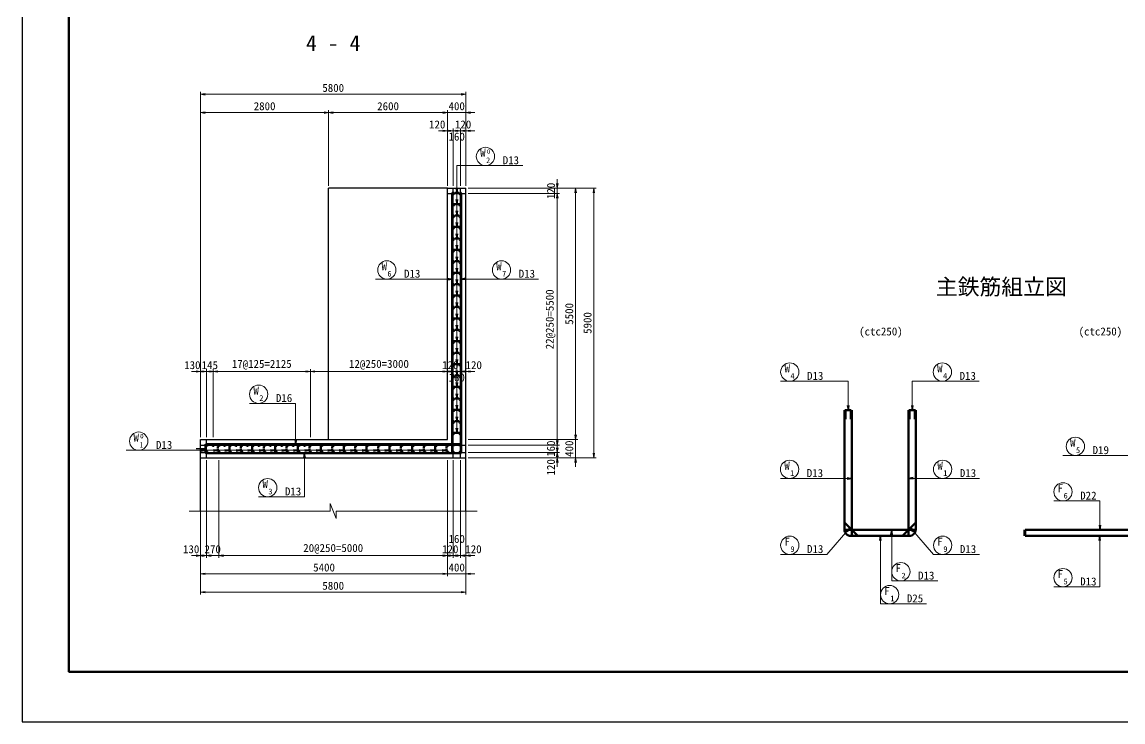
# Model space of a CAD drawing. Header units: millimetres. Extents: x 0 to 126150, y 0 to 29700.
# Drawn here: x 0 to 24075, y 0 to 15314 of the extents above; entities that cross this region are included whole.
import ezdxf
from ezdxf.enums import TextEntityAlignment as Align

# ---------------------------------------------------------------- set-up
doc = ezdxf.new("R2010")
doc.units = ezdxf.units.MM
doc.header["$LTSCALE"] = 500
doc.linetypes.add('DASHED2', pattern=[0.375, 0.25, -0.125])
doc.layers.get('Defpoints').update_dxf_attribs({"color": 153})
for name, color, linetype, lineweight in [('D-STR', 3, 'Continuous', 25), ('D-STR-DIM', 7, 'Continuous', 13), ('D-STR-HTXT', 4, 'Continuous', 13), ('D-STR-STR1', 1, 'Continuous', 50), ('D-STR-STR2', 40, 'Continuous', 50), ('D-STR-STR2 @ 1', 40, 'Continuous', 50), ('D-STR-STR3', 2, 'Continuous', 50), ('D-STR-TXT', 7, 'Continuous', 13), ('D-TTL', 2, 'Continuous', 140), ('D-TTL-TXT', 7, 'Continuous', 25)]:
    doc.layers.add(name, color=color, linetype=linetype, lineweight=lineweight)
doc.styles.add('YOKO_GOTHIC', font='')
doc.styles.get('YOKO_GOTHIC').set_extended_font_data('MS Gothic')
doc.dimstyles.new('S50', dxfattribs={"dimscale": 50, "dimtxt": 3.5, "dimasz": 2, "dimexe": 1, "dimexo": 1, "dimgap": 1, "dimtad": 1, "dimdec": 0, "dimzin": 1, "dimdsep": 46, "dimtxsty": 'YOKO_GOTHIC', "dimblk": 'OPEN', "dimcen": 0, "dimclrd": 256, "dimclre": 256, "dimclrt": 256, "dimaunit": 1, "dimadec": 3, "dimazin": 0, "dimtfac": 1, "dimtdec": 0, "dimtix": 1, "dimtmove": 2, "dimatfit": 3, "dimldrblk": 'OPEN', "dimfxl": 1, "dimlwd": -1, "dimlwe": -1, "dimarcsym": 2})

# ---------------------------------------------------------------- blocks, each defined once
blk = doc.blocks.new('a')
at = {"layer": 'D-STR-STR2', "lineweight": 50}
for radius in [20, 10]:
    blk.add_circle((0, 0), radius, dxfattribs=at)
blk = doc.blocks.new('_Open')
at = {"color": 0, "linetype": 'ByBlock', "lineweight": -2}
for p, q in [((-1, 0.17), (0, 0)), ((-1, -0.17), (0, 0)), ((0, 0), (-1, 0))]:
    blk.add_line(p, q, dxfattribs=at)
blk = doc.blocks.new('*D26')
at = {"layer": 'D-STR-DIM', "transparency": 16777216}
for p, q in [((3905, 5729), (3905, 2791)), ((9705, 5729), (9705, 2791)), ((4005, 2841), (9605, 2841))]:
    blk.add_line(p, q, dxfattribs=at)
at = {"layer": 'Defpoints', "color": 0, "transparency": 16777216}
for p in [(3905, 5779), (9705, 5779), (9705, 2841)]:
    blk.add_point(p, dxfattribs=at)
at = {"layer": 'D-STR-DIM', "transparency": 16777216, "xscale": 100, "yscale": 100, "zscale": 100, "rotation": 180}
blk.add_blockref('_Open', (3905, 2841), dxfattribs=at)
at = {"layer": 'D-STR-DIM', "transparency": 16777216, "xscale": 100, "yscale": 100, "zscale": 100}
blk.add_blockref('_Open', (9705, 2841), dxfattribs=at)
at = {"layer": 'D-STR-DIM', "transparency": 16777216, "insert": (6805, 2979), "char_height": 175, "attachment_point": 5, "style": 'YOKO_GOTHIC'}
blk.add_mtext('5800', dxfattribs=at)
blk = doc.blocks.new('*D27')
at = {"layer": 'D-STR-DIM', "transparency": 16777216}
for p, q in [((3905, 5729), (3905, 3191)), ((9305, 5729), (9305, 3191)), ((4005, 3241), (9205, 3241))]:
    blk.add_line(p, q, dxfattribs=at)
at = {"layer": 'Defpoints', "color": 0, "transparency": 16777216}
for p in [(3905, 5779), (9305, 5779), (9305, 3241)]:
    blk.add_point(p, dxfattribs=at)
at = {"layer": 'D-STR-DIM', "transparency": 16777216, "xscale": 100, "yscale": 100, "zscale": 100, "rotation": 180}
blk.add_blockref('_Open', (3905, 3241), dxfattribs=at)
at = {"layer": 'D-STR-DIM', "transparency": 16777216, "xscale": 100, "yscale": 100, "zscale": 100}
blk.add_blockref('_Open', (9305, 3241), dxfattribs=at)
at = {"layer": 'D-STR-DIM', "transparency": 16777216, "insert": (6605, 3379), "char_height": 175, "attachment_point": 5, "style": 'YOKO_GOTHIC'}
blk.add_mtext('5400', dxfattribs=at)
blk = doc.blocks.new('*D28')
at = {"layer": 'D-STR-DIM', "transparency": 16777216}
for p, q in [((3905, 5729), (3905, 3591)), ((4035, 5729), (4035, 3591)), ((3805, 3641), (3705, 3641)), ((3905, 3641), (4035, 3641)), ((4135, 3641), (4235, 3641))]:
    blk.add_line(p, q, dxfattribs=at)
at = {"layer": 'Defpoints', "color": 0, "transparency": 16777216}
for p in [(3905, 5779), (4035, 5779), (4035, 3641)]:
    blk.add_point(p, dxfattribs=at)
at = {"layer": 'D-STR-DIM', "transparency": 16777216, "xscale": 100, "yscale": 100, "zscale": 100}
blk.add_blockref('_Open', (3905, 3641), dxfattribs=at)
at = {"layer": 'D-STR-DIM', "transparency": 16777216, "xscale": 100, "yscale": 100, "zscale": 100, "rotation": 180}
blk.add_blockref('_Open', (4035, 3641), dxfattribs=at)
at = {"layer": 'D-STR-DIM', "transparency": 16777216, "insert": (3699, 3779), "char_height": 175, "attachment_point": 5, "style": 'YOKO_GOTHIC'}
blk.add_mtext('130', dxfattribs=at)
blk = doc.blocks.new('*D29')
at = {"layer": 'D-STR-DIM', "transparency": 16777216}
for p, q in [((4305, 5729), (4305, 3591)), ((9305, 5729), (9305, 3591)), ((9205, 3641), (4405, 3641))]:
    blk.add_line(p, q, dxfattribs=at)
at = {"layer": 'Defpoints', "color": 0, "transparency": 16777216}
for p in [(4305, 5779), (9305, 5779), (4305, 3641)]:
    blk.add_point(p, dxfattribs=at)
at = {"layer": 'D-STR-DIM', "transparency": 16777216, "xscale": 100, "yscale": 100, "zscale": 100, "rotation": 180}
blk.add_blockref('_Open', (4305, 3641), dxfattribs=at)
at = {"layer": 'D-STR-DIM', "transparency": 16777216, "xscale": 100, "yscale": 100, "zscale": 100}
blk.add_blockref('_Open', (9305, 3641), dxfattribs=at)
at = {"layer": 'D-STR-DIM', "transparency": 16777216, "insert": (6805, 3788), "char_height": 175, "attachment_point": 5, "style": 'YOKO_GOTHIC'}
blk.add_mtext('20@250=5000', dxfattribs=at)
blk = doc.blocks.new('*D30')
at = {"layer": 'D-STR-DIM', "transparency": 16777216}
for p, q in [((9585, 5729), (9585, 3591)), ((9705, 5729), (9705, 3591)), ((9485, 3641), (9385, 3641)), ((9705, 3641), (9585, 3641)), ((9805, 3641), (9905, 3641))]:
    blk.add_line(p, q, dxfattribs=at)
at = {"layer": 'Defpoints', "color": 0, "transparency": 16777216}
for p in [(9585, 5779), (9705, 5779), (9585, 3641)]:
    blk.add_point(p, dxfattribs=at)
at = {"layer": 'D-STR-DIM', "transparency": 16777216, "xscale": 100, "yscale": 100, "zscale": 100}
blk.add_blockref('_Open', (9585, 3641), dxfattribs=at)
at = {"layer": 'D-STR-DIM', "transparency": 16777216, "xscale": 100, "yscale": 100, "zscale": 100, "rotation": 180}
blk.add_blockref('_Open', (9705, 3641), dxfattribs=at)
at = {"layer": 'D-STR-DIM', "transparency": 16777216, "insert": (9872, 3779), "char_height": 175, "attachment_point": 5, "style": 'YOKO_GOTHIC'}
blk.add_mtext('120', dxfattribs=at)
blk = doc.blocks.new('*D31')
at = {"layer": 'D-STR-DIM', "transparency": 16777216}
for p, q in [((9425, 5729), (9425, 3591)), ((9585, 5729), (9585, 3591)), ((9325, 3641), (9225, 3641)), ((9425, 3641), (9585, 3641)), ((9685, 3641), (9785, 3641))]:
    blk.add_line(p, q, dxfattribs=at)
at = {"layer": 'Defpoints', "color": 0, "transparency": 16777216}
for p in [(9425, 5779), (9585, 5779), (9585, 3641)]:
    blk.add_point(p, dxfattribs=at)
at = {"layer": 'D-STR-DIM', "transparency": 16777216, "xscale": 100, "yscale": 100, "zscale": 100}
blk.add_blockref('_Open', (9425, 3641), dxfattribs=at)
at = {"layer": 'D-STR-DIM', "transparency": 16777216, "xscale": 100, "yscale": 100, "zscale": 100, "rotation": 180}
blk.add_blockref('_Open', (9585, 3641), dxfattribs=at)
at = {"layer": 'D-STR-DIM', "transparency": 16777216, "insert": (9505, 4004), "char_height": 175, "attachment_point": 5, "style": 'YOKO_GOTHIC'}
blk.add_mtext('160', dxfattribs=at)
blk = doc.blocks.new('*D32')
at = {"layer": 'D-STR-DIM', "transparency": 16777216}
for p, q in [((9305, 5729), (9305, 3591)), ((9425, 5729), (9425, 3591)), ((9205, 3641), (9105, 3641)), ((9305, 3641), (9425, 3641)), ((9525, 3641), (9625, 3641))]:
    blk.add_line(p, q, dxfattribs=at)
at = {"layer": 'Defpoints', "color": 0, "transparency": 16777216}
for p in [(9305, 5779), (9425, 5779), (9425, 3641)]:
    blk.add_point(p, dxfattribs=at)
at = {"layer": 'D-STR-DIM', "transparency": 16777216, "xscale": 100, "yscale": 100, "zscale": 100}
blk.add_blockref('_Open', (9305, 3641), dxfattribs=at)
at = {"layer": 'D-STR-DIM', "transparency": 16777216, "xscale": 100, "yscale": 100, "zscale": 100, "rotation": 180}
blk.add_blockref('_Open', (9425, 3641), dxfattribs=at)
at = {"layer": 'D-STR-DIM', "transparency": 16777216, "insert": (9365, 3779), "char_height": 175, "attachment_point": 5, "style": 'YOKO_GOTHIC'}
blk.add_mtext('120', dxfattribs=at)
blk = doc.blocks.new('*D33')
at = {"layer": 'D-STR-DIM', "transparency": 16777216}
for p, q in [((9755, 11679), (12555, 11679)), ((12505, 11579), (12505, 5879)), ((9755, 5779), (12555, 5779))]:
    blk.add_line(p, q, dxfattribs=at)
at = {"layer": 'Defpoints', "color": 0, "transparency": 16777216}
for p in [(9705, 11679), (9705, 5779), (12505, 5779)]:
    blk.add_point(p, dxfattribs=at)
at = {"layer": 'D-STR-DIM', "transparency": 16777216, "xscale": 100, "yscale": 100, "zscale": 100}
for p, rotation in [((12505, 11679), 90), ((12505, 5779), 270)]:
    blk.add_blockref('_Open', p, dxfattribs=dict(at, rotation=rotation))
at = {"layer": 'D-STR-DIM', "transparency": 16777216, "insert": (12367, 8729), "char_height": 175, "attachment_point": 5, "rotation": 90, "style": 'YOKO_GOTHIC'}
blk.add_mtext('5900', dxfattribs=at)
blk = doc.blocks.new('*D34')
at = {"layer": 'D-STR-DIM', "transparency": 16777216}
for p, q in [((9755, 11679), (12155, 11679)), ((12105, 11579), (12105, 6279)), ((9755, 6179), (12155, 6179))]:
    blk.add_line(p, q, dxfattribs=at)
at = {"layer": 'Defpoints', "color": 0, "transparency": 16777216}
for p in [(9705, 11679), (9705, 6179), (12105, 6179)]:
    blk.add_point(p, dxfattribs=at)
at = {"layer": 'D-STR-DIM', "transparency": 16777216, "xscale": 100, "yscale": 100, "zscale": 100}
for p, rotation in [((12105, 11679), 90), ((12105, 6179), 270)]:
    blk.add_blockref('_Open', p, dxfattribs=dict(at, rotation=rotation))
at = {"layer": 'D-STR-DIM', "transparency": 16777216, "insert": (11967, 8929), "char_height": 175, "attachment_point": 5, "rotation": 90, "style": 'YOKO_GOTHIC'}
blk.add_mtext('5500', dxfattribs=at)
blk = doc.blocks.new('*D35')
at = {"layer": 'D-STR-DIM', "transparency": 16777216}
for p, q in [((12105, 6279), (12105, 6379)), ((9755, 6179), (12155, 6179)), ((12105, 6179), (12105, 5779)), ((9755, 5779), (12155, 5779)), ((12105, 5679), (12105, 5579))]:
    blk.add_line(p, q, dxfattribs=at)
at = {"layer": 'Defpoints', "color": 0, "transparency": 16777216}
for p in [(9705, 6179), (9705, 5779), (12105, 5779)]:
    blk.add_point(p, dxfattribs=at)
at = {"layer": 'D-STR-DIM', "transparency": 16777216, "xscale": 100, "yscale": 100, "zscale": 100}
for p, rotation in [((12105, 6179), 270), ((12105, 5779), 90)]:
    blk.add_blockref('_Open', p, dxfattribs=dict(at, rotation=rotation))
at = {"layer": 'D-STR-DIM', "transparency": 16777216, "insert": (11967, 5979), "char_height": 175, "attachment_point": 5, "rotation": 90, "style": 'YOKO_GOTHIC'}
blk.add_mtext('400', dxfattribs=at)
blk = doc.blocks.new('*D36')
at = {"layer": 'D-STR-DIM', "transparency": 16777216}
for p, q in [((9755, 11559), (11755, 11559)), ((11705, 11459), (11705, 6159)), ((9755, 6059), (11755, 6059))]:
    blk.add_line(p, q, dxfattribs=at)
at = {"layer": 'Defpoints', "color": 0, "transparency": 16777216}
for p in [(9705, 11559), (9705, 6059), (11705, 6059)]:
    blk.add_point(p, dxfattribs=at)
at = {"layer": 'D-STR-DIM', "transparency": 16777216, "xscale": 100, "yscale": 100, "zscale": 100}
for p, rotation in [((11705, 11559), 90), ((11705, 6059), 270)]:
    blk.add_blockref('_Open', p, dxfattribs=dict(at, rotation=rotation))
at = {"layer": 'D-STR-DIM', "transparency": 16777216, "insert": (11558, 8809), "char_height": 175, "attachment_point": 5, "rotation": 90, "style": 'YOKO_GOTHIC'}
blk.add_mtext('22@250=5500', dxfattribs=at)
blk = doc.blocks.new('*D37')
at = {"layer": 'D-STR-DIM', "transparency": 16777216}
for p, q in [((9755, 6059), (11755, 6059)), ((11705, 6159), (11705, 6259)), ((11705, 6059), (11705, 5899)), ((9755, 5899), (11755, 5899)), ((11705, 5799), (11705, 5699))]:
    blk.add_line(p, q, dxfattribs=at)
at = {"layer": 'Defpoints', "color": 0, "transparency": 16777216}
for p in [(9705, 6059), (9705, 5899), (11705, 5899)]:
    blk.add_point(p, dxfattribs=at)
at = {"layer": 'D-STR-DIM', "transparency": 16777216, "xscale": 100, "yscale": 100, "zscale": 100}
for p, rotation in [((11705, 6059), 270), ((11705, 5899), 90)]:
    blk.add_blockref('_Open', p, dxfattribs=dict(at, rotation=rotation))
at = {"layer": 'D-STR-DIM', "transparency": 16777216, "insert": (11567, 5979), "char_height": 175, "attachment_point": 5, "rotation": 90, "style": 'YOKO_GOTHIC'}
blk.add_mtext('160', dxfattribs=at)
blk = doc.blocks.new('*D38')
at = {"layer": 'D-STR-DIM', "transparency": 16777216}
for p, q in [((11705, 5999), (11705, 6099)), ((9755, 5899), (11755, 5899)), ((9755, 5779), (11755, 5779)), ((11705, 5899), (11705, 5779)), ((11705, 5679), (11705, 5579))]:
    blk.add_line(p, q, dxfattribs=at)
at = {"layer": 'Defpoints', "color": 0, "transparency": 16777216}
for p in [(9705, 5899), (9705, 5779), (11705, 5779)]:
    blk.add_point(p, dxfattribs=at)
at = {"layer": 'D-STR-DIM', "transparency": 16777216, "xscale": 100, "yscale": 100, "zscale": 100}
for p, rotation in [((11705, 5899), 270), ((11705, 5779), 90)]:
    blk.add_blockref('_Open', p, dxfattribs=dict(at, rotation=rotation))
at = {"layer": 'D-STR-DIM', "transparency": 16777216, "insert": (11567, 5572), "char_height": 175, "attachment_point": 5, "rotation": 90, "style": 'YOKO_GOTHIC'}
blk.add_mtext('120', dxfattribs=at)
blk = doc.blocks.new('*D39')
at = {"layer": 'D-STR-DIM', "transparency": 16777216}
for p, q in [((11705, 11779), (11705, 11879)), ((9755, 11679), (11755, 11679)), ((9755, 11559), (11755, 11559)), ((11705, 11559), (11705, 11679)), ((11705, 11459), (11705, 11359))]:
    blk.add_line(p, q, dxfattribs=at)
at = {"layer": 'Defpoints', "color": 0, "transparency": 16777216}
for p in [(9705, 11679), (9705, 11559), (11705, 11679)]:
    blk.add_point(p, dxfattribs=at)
at = {"layer": 'D-STR-DIM', "transparency": 16777216, "xscale": 100, "yscale": 100, "zscale": 100}
for p, rotation in [((11705, 11679), 270), ((11705, 11559), 90)]:
    blk.add_blockref('_Open', p, dxfattribs=dict(at, rotation=rotation))
at = {"layer": 'D-STR-DIM', "transparency": 16777216, "insert": (11567, 11619), "char_height": 175, "attachment_point": 5, "rotation": 90, "style": 'YOKO_GOTHIC'}
blk.add_mtext('120', dxfattribs=at)
blk = doc.blocks.new('*D40')
at = {"layer": 'D-STR-DIM', "transparency": 16777216}
for p, q in [((3905, 6229), (3905, 13783)), ((4005, 13733), (9605, 13733)), ((9705, 11729), (9705, 13783))]:
    blk.add_line(p, q, dxfattribs=at)
at = {"layer": 'Defpoints', "color": 0, "transparency": 16777216}
for p in [(9705, 13733), (9705, 11679), (3905, 6179)]:
    blk.add_point(p, dxfattribs=at)
at = {"layer": 'D-STR-DIM', "transparency": 16777216, "xscale": 100, "yscale": 100, "zscale": 100, "rotation": 180}
blk.add_blockref('_Open', (3905, 13733), dxfattribs=at)
at = {"layer": 'D-STR-DIM', "transparency": 16777216, "xscale": 100, "yscale": 100, "zscale": 100}
blk.add_blockref('_Open', (9705, 13733), dxfattribs=at)
at = {"layer": 'D-STR-DIM', "transparency": 16777216, "insert": (6805, 13871), "char_height": 175, "attachment_point": 5, "style": 'YOKO_GOTHIC'}
blk.add_mtext('5800', dxfattribs=at)
blk = doc.blocks.new('*D41')
at = {"layer": 'D-STR-DIM', "transparency": 16777216}
for p, q in [((3905, 6229), (3905, 13383)), ((4005, 13333), (6605, 13333)), ((6705, 11729), (6705, 13383))]:
    blk.add_line(p, q, dxfattribs=at)
at = {"layer": 'Defpoints', "color": 0, "transparency": 16777216}
for p in [(6705, 13333), (6705, 11679), (3905, 6179)]:
    blk.add_point(p, dxfattribs=at)
at = {"layer": 'D-STR-DIM', "transparency": 16777216, "xscale": 100, "yscale": 100, "zscale": 100, "rotation": 180}
blk.add_blockref('_Open', (3905, 13333), dxfattribs=at)
at = {"layer": 'D-STR-DIM', "transparency": 16777216, "xscale": 100, "yscale": 100, "zscale": 100}
blk.add_blockref('_Open', (6705, 13333), dxfattribs=at)
at = {"layer": 'D-STR-DIM', "transparency": 16777216, "insert": (5305, 13471), "char_height": 175, "attachment_point": 5, "style": 'YOKO_GOTHIC'}
blk.add_mtext('2800', dxfattribs=at)
blk = doc.blocks.new('*D42')
at = {"layer": 'D-STR-DIM', "transparency": 16777216}
for p, q in [((9205, 13333), (9105, 13333)), ((9305, 11729), (9305, 13383)), ((9305, 13333), (9705, 13333)), ((9705, 11729), (9705, 13383)), ((9805, 13333), (9905, 13333))]:
    blk.add_line(p, q, dxfattribs=at)
at = {"layer": 'Defpoints', "color": 0, "transparency": 16777216}
for p in [(9705, 13333), (9305, 11679), (9705, 11679)]:
    blk.add_point(p, dxfattribs=at)
at = {"layer": 'D-STR-DIM', "transparency": 16777216, "xscale": 100, "yscale": 100, "zscale": 100}
blk.add_blockref('_Open', (9305, 13333), dxfattribs=at)
at = {"layer": 'D-STR-DIM', "transparency": 16777216, "xscale": 100, "yscale": 100, "zscale": 100, "rotation": 180}
blk.add_blockref('_Open', (9705, 13333), dxfattribs=at)
at = {"layer": 'D-STR-DIM', "transparency": 16777216, "insert": (9505, 13471), "char_height": 175, "attachment_point": 5, "style": 'YOKO_GOTHIC'}
blk.add_mtext('400', dxfattribs=at)
blk = doc.blocks.new('*D43')
at = {"layer": 'D-STR-DIM', "transparency": 16777216}
for p, q in [((9485, 12933), (9385, 12933)), ((9585, 11729), (9585, 12983)), ((9585, 12933), (9705, 12933)), ((9705, 11729), (9705, 12983)), ((9805, 12933), (9905, 12933))]:
    blk.add_line(p, q, dxfattribs=at)
at = {"layer": 'Defpoints', "color": 0, "transparency": 16777216}
for p in [(9705, 12933), (9585, 11679), (9705, 11679)]:
    blk.add_point(p, dxfattribs=at)
at = {"layer": 'D-STR-DIM', "transparency": 16777216, "xscale": 100, "yscale": 100, "zscale": 100}
blk.add_blockref('_Open', (9585, 12933), dxfattribs=at)
at = {"layer": 'D-STR-DIM', "transparency": 16777216, "xscale": 100, "yscale": 100, "zscale": 100, "rotation": 180}
blk.add_blockref('_Open', (9705, 12933), dxfattribs=at)
at = {"layer": 'D-STR-DIM', "transparency": 16777216, "insert": (9645, 13071), "char_height": 175, "attachment_point": 5, "style": 'YOKO_GOTHIC'}
blk.add_mtext('120', dxfattribs=at)
blk = doc.blocks.new('*D44')
at = {"layer": 'D-STR-DIM', "transparency": 16777216}
for p, q in [((9205, 12933), (9105, 12933)), ((9305, 11729), (9305, 12983)), ((9305, 12933), (9425, 12933)), ((9425, 11729), (9425, 12983)), ((9525, 12933), (9625, 12933))]:
    blk.add_line(p, q, dxfattribs=at)
at = {"layer": 'Defpoints', "color": 0, "transparency": 16777216}
for p in [(9425, 12933), (9305, 11679), (9425, 11679)]:
    blk.add_point(p, dxfattribs=at)
at = {"layer": 'D-STR-DIM', "transparency": 16777216, "xscale": 100, "yscale": 100, "zscale": 100}
blk.add_blockref('_Open', (9305, 12933), dxfattribs=at)
at = {"layer": 'D-STR-DIM', "transparency": 16777216, "xscale": 100, "yscale": 100, "zscale": 100, "rotation": 180}
blk.add_blockref('_Open', (9425, 12933), dxfattribs=at)
at = {"layer": 'D-STR-DIM', "transparency": 16777216, "insert": (9079, 13071), "char_height": 175, "attachment_point": 5, "style": 'YOKO_GOTHIC'}
blk.add_mtext('120', dxfattribs=at)
blk = doc.blocks.new('*D45')
at = {"layer": 'D-STR-DIM', "transparency": 16777216}
for p, q in [((9325, 12933), (9225, 12933)), ((9425, 11729), (9425, 12983)), ((9425, 12933), (9585, 12933)), ((9585, 11729), (9585, 12983)), ((9685, 12933), (9785, 12933))]:
    blk.add_line(p, q, dxfattribs=at)
at = {"layer": 'Defpoints', "color": 0, "transparency": 16777216}
for p in [(9585, 12933), (9425, 11679), (9585, 11679)]:
    blk.add_point(p, dxfattribs=at)
at = {"layer": 'D-STR-DIM', "transparency": 16777216, "xscale": 100, "yscale": 100, "zscale": 100}
blk.add_blockref('_Open', (9425, 12933), dxfattribs=at)
at = {"layer": 'D-STR-DIM', "transparency": 16777216, "xscale": 100, "yscale": 100, "zscale": 100, "rotation": 180}
blk.add_blockref('_Open', (9585, 12933), dxfattribs=at)
at = {"layer": 'D-STR-DIM', "transparency": 16777216, "insert": (9505, 12806), "char_height": 175, "attachment_point": 5, "style": 'YOKO_GOTHIC'}
blk.add_mtext('160', dxfattribs=at)
blk = doc.blocks.new('*D46')
at = {"layer": 'D-STR-DIM', "transparency": 16777216}
for p, q in [((6705, 11729), (6705, 13383)), ((9205, 13333), (6805, 13333)), ((9305, 11729), (9305, 13383))]:
    blk.add_line(p, q, dxfattribs=at)
at = {"layer": 'Defpoints', "color": 0, "transparency": 16777216}
for p in [(6705, 13333), (6705, 11679), (9305, 11679)]:
    blk.add_point(p, dxfattribs=at)
at = {"layer": 'D-STR-DIM', "transparency": 16777216, "xscale": 100, "yscale": 100, "zscale": 100, "rotation": 180}
blk.add_blockref('_Open', (6705, 13333), dxfattribs=at)
at = {"layer": 'D-STR-DIM', "transparency": 16777216, "xscale": 100, "yscale": 100, "zscale": 100}
blk.add_blockref('_Open', (9305, 13333), dxfattribs=at)
at = {"layer": 'D-STR-DIM', "transparency": 16777216, "insert": (8005, 13471), "char_height": 175, "attachment_point": 5, "style": 'YOKO_GOTHIC'}
blk.add_mtext('2600', dxfattribs=at)
blk = doc.blocks.new('*D47')
at = {"layer": 'D-STR-DIM', "transparency": 16777216}
for p, q in [((9305, 5729), (9305, 3191)), ((9705, 5729), (9705, 3191)), ((9205, 3241), (9105, 3241)), ((9705, 3241), (9305, 3241)), ((9805, 3241), (9905, 3241))]:
    blk.add_line(p, q, dxfattribs=at)
at = {"layer": 'Defpoints', "color": 0, "transparency": 16777216}
for p in [(9305, 5779), (9705, 5779), (9305, 3241)]:
    blk.add_point(p, dxfattribs=at)
at = {"layer": 'D-STR-DIM', "transparency": 16777216, "xscale": 100, "yscale": 100, "zscale": 100}
blk.add_blockref('_Open', (9305, 3241), dxfattribs=at)
at = {"layer": 'D-STR-DIM', "transparency": 16777216, "xscale": 100, "yscale": 100, "zscale": 100, "rotation": 180}
blk.add_blockref('_Open', (9705, 3241), dxfattribs=at)
at = {"layer": 'D-STR-DIM', "transparency": 16777216, "insert": (9505, 3379), "char_height": 175, "attachment_point": 5, "style": 'YOKO_GOTHIC'}
blk.add_mtext('400', dxfattribs=at)
blk = doc.blocks.new('*D359')
at = {"layer": 'D-STR-DIM', "transparency": 16777216}
for p, q in [((3905, 6229), (3905, 7719)), ((4035, 6229), (4035, 7719)), ((3805, 7669), (3705, 7669)), ((3905, 7669), (4035, 7669)), ((4135, 7669), (4235, 7669))]:
    blk.add_line(p, q, dxfattribs=at)
at = {"layer": 'Defpoints', "color": 0, "transparency": 16777216}
for p in [(4035, 7669), (3905, 6179), (4035, 6179)]:
    blk.add_point(p, dxfattribs=at)
at = {"layer": 'D-STR-DIM', "transparency": 16777216, "xscale": 100, "yscale": 100, "zscale": 100}
blk.add_blockref('_Open', (3905, 7669), dxfattribs=at)
at = {"layer": 'D-STR-DIM', "transparency": 16777216, "xscale": 100, "yscale": 100, "zscale": 100, "rotation": 180}
blk.add_blockref('_Open', (4035, 7669), dxfattribs=at)
at = {"layer": 'D-STR-DIM', "transparency": 16777216, "insert": (3725, 7806), "char_height": 175, "attachment_point": 5, "style": 'YOKO_GOTHIC'}
blk.add_mtext('130', dxfattribs=at)
blk = doc.blocks.new('*D360')
at = {"layer": 'D-STR-DIM', "transparency": 16777216}
for p, q in [((4180, 6229), (4180, 7719)), ((6305, 6229), (6305, 7719)), ((6205, 7669), (4280, 7669))]:
    blk.add_line(p, q, dxfattribs=at)
at = {"layer": 'Defpoints', "color": 0, "transparency": 16777216}
for p in [(4180, 7669), (4180, 6179), (6305, 6179)]:
    blk.add_point(p, dxfattribs=at)
at = {"layer": 'D-STR-DIM', "transparency": 16777216, "xscale": 100, "yscale": 100, "zscale": 100, "rotation": 180}
blk.add_blockref('_Open', (4180, 7669), dxfattribs=at)
at = {"layer": 'D-STR-DIM', "transparency": 16777216, "xscale": 100, "yscale": 100, "zscale": 100}
blk.add_blockref('_Open', (6305, 7669), dxfattribs=at)
at = {"layer": 'D-STR-DIM', "transparency": 16777216, "insert": (5242, 7816), "char_height": 175, "attachment_point": 5, "style": 'YOKO_GOTHIC'}
blk.add_mtext('17@125=2125', dxfattribs=at)
blk = doc.blocks.new('*D361')
at = {"layer": 'D-STR-DIM', "transparency": 16777216}
for p, q in [((9585, 6229), (9585, 7719)), ((9705, 6229), (9705, 7719)), ((9485, 7669), (9385, 7669)), ((9705, 7669), (9585, 7669)), ((9805, 7669), (9905, 7669))]:
    blk.add_line(p, q, dxfattribs=at)
at = {"layer": 'Defpoints', "color": 0, "transparency": 16777216}
for p in [(9585, 7669), (9585, 6179), (9705, 6179)]:
    blk.add_point(p, dxfattribs=at)
at = {"layer": 'D-STR-DIM', "transparency": 16777216, "xscale": 100, "yscale": 100, "zscale": 100}
blk.add_blockref('_Open', (9585, 7669), dxfattribs=at)
at = {"layer": 'D-STR-DIM', "transparency": 16777216, "xscale": 100, "yscale": 100, "zscale": 100, "rotation": 180}
blk.add_blockref('_Open', (9705, 7669), dxfattribs=at)
at = {"layer": 'D-STR-DIM', "transparency": 16777216, "insert": (9878, 7806), "char_height": 175, "attachment_point": 5, "style": 'YOKO_GOTHIC'}
blk.add_mtext('120', dxfattribs=at)
blk = doc.blocks.new('*D362')
at = {"layer": 'D-STR-DIM', "transparency": 16777216}
for p, q in [((9425, 6229), (9425, 7719)), ((9585, 6229), (9585, 7719)), ((9325, 7669), (9225, 7669)), ((9425, 7669), (9585, 7669)), ((9685, 7669), (9785, 7669))]:
    blk.add_line(p, q, dxfattribs=at)
at = {"layer": 'Defpoints', "color": 0, "transparency": 16777216}
for p in [(9585, 7669), (9425, 6179), (9585, 6179)]:
    blk.add_point(p, dxfattribs=at)
at = {"layer": 'D-STR-DIM', "transparency": 16777216, "xscale": 100, "yscale": 100, "zscale": 100}
blk.add_blockref('_Open', (9425, 7669), dxfattribs=at)
at = {"layer": 'D-STR-DIM', "transparency": 16777216, "xscale": 100, "yscale": 100, "zscale": 100, "rotation": 180}
blk.add_blockref('_Open', (9585, 7669), dxfattribs=at)
at = {"layer": 'D-STR-DIM', "transparency": 16777216, "insert": (9505, 7535), "char_height": 175, "attachment_point": 5, "style": 'YOKO_GOTHIC'}
blk.add_mtext('160', dxfattribs=at)
blk = doc.blocks.new('*D363')
at = {"layer": 'D-STR-DIM', "transparency": 16777216}
for p, q in [((9305, 6229), (9305, 7719)), ((9425, 6229), (9425, 7719)), ((9205, 7669), (9105, 7669)), ((9305, 7669), (9425, 7669)), ((9525, 7669), (9625, 7669))]:
    blk.add_line(p, q, dxfattribs=at)
at = {"layer": 'Defpoints', "color": 0, "transparency": 16777216}
for p in [(9425, 7669), (9305, 6179), (9425, 6179)]:
    blk.add_point(p, dxfattribs=at)
at = {"layer": 'D-STR-DIM', "transparency": 16777216, "xscale": 100, "yscale": 100, "zscale": 100}
blk.add_blockref('_Open', (9305, 7669), dxfattribs=at)
at = {"layer": 'D-STR-DIM', "transparency": 16777216, "xscale": 100, "yscale": 100, "zscale": 100, "rotation": 180}
blk.add_blockref('_Open', (9425, 7669), dxfattribs=at)
at = {"layer": 'D-STR-DIM', "transparency": 16777216, "insert": (9365, 7806), "char_height": 175, "attachment_point": 5, "style": 'YOKO_GOTHIC'}
blk.add_mtext('120', dxfattribs=at)
blk = doc.blocks.new('*D364')
at = {"layer": 'D-STR-DIM', "transparency": 16777216}
for p, q in [((6305, 6229), (6305, 7719)), ((9305, 6229), (9305, 7719)), ((9205, 7669), (6405, 7669))]:
    blk.add_line(p, q, dxfattribs=at)
at = {"layer": 'Defpoints', "color": 0, "transparency": 16777216}
for p in [(6305, 7669), (6305, 6179), (9305, 6179)]:
    blk.add_point(p, dxfattribs=at)
at = {"layer": 'D-STR-DIM', "transparency": 16777216, "xscale": 100, "yscale": 100, "zscale": 100, "rotation": 180}
blk.add_blockref('_Open', (6305, 7669), dxfattribs=at)
at = {"layer": 'D-STR-DIM', "transparency": 16777216, "xscale": 100, "yscale": 100, "zscale": 100}
blk.add_blockref('_Open', (9305, 7669), dxfattribs=at)
at = {"layer": 'D-STR-DIM', "transparency": 16777216, "insert": (7805, 7816), "char_height": 175, "attachment_point": 5, "style": 'YOKO_GOTHIC'}
blk.add_mtext('12@250=3000', dxfattribs=at)
blk = doc.blocks.new('*D379')
at = {"layer": 'D-STR-DIM', "transparency": 16777216}
for p, q in [((4035, 5729), (4035, 3591)), ((4305, 5729), (4305, 3591)), ((3935, 3641), (3835, 3641)), ((4035, 3641), (4305, 3641)), ((4405, 3641), (4505, 3641))]:
    blk.add_line(p, q, dxfattribs=at)
at = {"layer": 'Defpoints', "color": 0, "transparency": 16777216}
for p in [(4035, 5779), (4305, 5779), (4305, 3641)]:
    blk.add_point(p, dxfattribs=at)
at = {"layer": 'D-STR-DIM', "transparency": 16777216, "xscale": 100, "yscale": 100, "zscale": 100}
blk.add_blockref('_Open', (4035, 3641), dxfattribs=at)
at = {"layer": 'D-STR-DIM', "transparency": 16777216, "xscale": 100, "yscale": 100, "zscale": 100, "rotation": 180}
blk.add_blockref('_Open', (4305, 3641), dxfattribs=at)
at = {"layer": 'D-STR-DIM', "transparency": 16777216, "insert": (4170, 3779), "char_height": 175, "attachment_point": 5, "style": 'YOKO_GOTHIC'}
blk.add_mtext('270', dxfattribs=at)
blk = doc.blocks.new('*D380')
at = {"layer": 'D-STR-DIM', "transparency": 16777216}
for p, q in [((4035, 6229), (4035, 7719)), ((4180, 6229), (4180, 7719)), ((3935, 7669), (3835, 7669)), ((4035, 7669), (4180, 7669)), ((4280, 7669), (4380, 7669))]:
    blk.add_line(p, q, dxfattribs=at)
at = {"layer": 'Defpoints', "color": 0, "transparency": 16777216}
for p in [(4180, 7669), (4035, 6179), (4180, 6179)]:
    blk.add_point(p, dxfattribs=at)
at = {"layer": 'D-STR-DIM', "transparency": 16777216, "xscale": 100, "yscale": 100, "zscale": 100}
blk.add_blockref('_Open', (4035, 7669), dxfattribs=at)
at = {"layer": 'D-STR-DIM', "transparency": 16777216, "xscale": 100, "yscale": 100, "zscale": 100, "rotation": 180}
blk.add_blockref('_Open', (4180, 7669), dxfattribs=at)
at = {"layer": 'D-STR-DIM', "transparency": 16777216, "insert": (4107, 7806), "char_height": 175, "attachment_point": 5, "style": 'YOKO_GOTHIC'}
blk.add_mtext('145', dxfattribs=at)

msp = doc.modelspace()

# ---------------------------------------------------------------- linework, layer by layer
at = {"layer": 'D-STR'}
for p, q in [((9304.9, 11679.4), (6704.9, 11679.4)), ((6704.9, 6179.4), (6704.9, 11679.4)), ((9304.9, 6179.4), (9304.9, 11679.4)), ((9704.9, 4613.6), (9704.9, 11679.4)), ((3904.9, 4613.6), (3904.9, 6179.4)), ((3904.9, 6179.4), (9304.9, 6179.4)), ((4004.9, 5979.4), (3804.9, 5979.4)), ((3904.9, 5779.4), (9704.9, 5779.4))]:
    msp.add_line(p, q, dxfattribs=at)
at = {"layer": 'D-STR', "ltscale": 100}
msp.add_line((9304.9, 11679.4), (9704.9, 11679.4), dxfattribs=at)
at = {"layer": 'D-STR-HTXT'}
for p, q in [((9504.9, 6329.4), (9504.9, 12172.7)), ((10951.5, 12172.7), (9504.9, 12172.7)), ((8735, 9690.1), (7728.4, 9690.1)), ((10284.9, 9690.1), (11291.5, 9690.1)), ((16589.6, 7455.4), (18064.1, 7455.4)), ((20932.8, 7455.4), (19464.1, 7455.4)), ((4975.3, 6970.8), (5981.9, 6970.8)), ((9284.9, 5944.5), (2280.1, 5944.5)), ((23768.9, 5830.3), (22762.3, 5830.3)), ((16584.6, 5328.5), (17591.2, 5328.5)), ((19931.3, 5328.5), (20937.9, 5328.5)), ((5172.8, 4927.3), (6179.4, 4927.3)), ((22563.3, 4835.6), (23569.8, 4835.6)), ((16589.6, 3666.2), (17596.2, 3666.2)), ((19932.1, 3666.2), (20938.6, 3666.2)), ((19018.1, 3087), (20024.6, 3087)), ((22563.3, 2957), (23569.8, 2957)), ((18773.1, 2587), (19779.7, 2587))]:
    msp.add_line(p, q, dxfattribs=at)
msp.add_lwpolyline([(9954.9, 4613.6), (6869.9, 4613.6), (6869.9, 4448.6), (6739.9, 4778.6), (6739.9, 4613.6), (3654.9, 4613.6)], dxfattribs=at)
for centre in [(10134.5, 12372.7), (2552.4, 6144.5)]:
    msp.add_circle(centre, 200, dxfattribs=at)
at = {"layer": 'D-STR-HTXT', "color": 6}
for centre in [(7977.5, 9890.1), (10484.9, 9890.1), (16789.6, 7655.4), (20126.3, 7655.4), (5175.3, 7170.8), (23034.4, 6030.3), (16784.6, 5528.5), (20131.3, 5528.5), (5372.8, 5127.3), (22763.3, 5035.6), (16789.6, 3866.2), (20132.1, 3866.2), (19218.1, 3287), (22763.3, 3157), (18973.1, 2787)]:
    msp.add_circle(centre, 200, dxfattribs=at)
at = {"layer": 'D-STR-STR1'}
for p, q in [((9404.9, 5899.4), (9404.9, 11559.4)), ((9604.9, 5879.4), (9604.9, 11559.4)), ((4034.9, 6079.4), (9584.9, 6079.4)), ((4034.9, 5879.4), (9604.9, 5879.4)), ((18274.1, 4072.5), (17984.1, 4362.5)), ((19254.1, 4072.5), (19544.1, 4362.5)), ((21918.8, 4072.5), (21918.8, 4202.5)), ((24598.8, 4202.5), (21938.8, 4202.5)), ((21938.8, 4072.5), (21938.8, 4202.5))]:
    msp.add_line(p, q, dxfattribs=at)
for points in [[(17984.1, 6822.5), (17984.1, 4212.5, 0.4142136), (18124.1, 4072.5), (19404.1, 4072.5, 0.4142136), (19544.1, 4212.5), (19544.1, 6822.5)], [(21938.8, 4072.5), (24458.8, 4072.5, 0.4142136), (24598.8, 4212.5), (24598.8, 6822.5)]]:
    msp.add_lwpolyline(points, format="xyb", dxfattribs=at)
for points in [[(18004.1, 6627.5), (18004.1, 6822.5), (18124.1, 6822.5), (18124.1, 6627.5)], [(18144.1, 6822.5), (18144.1, 4072.5)], [(19384.1, 4072.5), (19384.1, 6822.5)], [(19404.1, 6627.5), (19404.1, 6822.5), (19524.1, 6822.5), (19524.1, 6627.5)], [(17984.1, 4202.5), (19544.1, 4202.5)]]:
    msp.add_lwpolyline(points, dxfattribs=at)
at = {"layer": 'D-STR-STR3', "linetype": 'DASHED2', "ltscale": 0.3}
for p, q in [((9404.9, 11579.4), (9604.9, 11579.4)), ((9404.9, 11079.4), (9604.9, 11079.4)), ((9404.9, 10579.4), (9604.9, 10579.4)), ((9404.9, 10079.4), (9604.9, 10079.4)), ((9404.9, 9579.4), (9604.9, 9579.4)), ((9404.9, 9079.4), (9604.9, 9079.4)), ((9404.9, 8579.4), (9604.9, 8579.4)), ((9404.9, 8079.4), (9604.9, 8079.4)), ((9404.9, 7579.4), (9604.9, 7579.4)), ((9404.9, 7079.4), (9604.9, 7079.4)), ((9404.9, 6579.4), (9604.9, 6579.4)), ((4284.9, 5879.4), (4284.9, 6079.4)), ((4784.9, 5879.4), (4784.9, 6079.4)), ((5284.9, 5879.4), (5284.9, 6079.4)), ((5784.9, 5879.4), (5784.9, 6079.4)), ((6284.9, 5879.4), (6284.9, 6079.4)), ((6784.9, 5879.4), (6784.9, 6079.4)), ((7284.9, 5879.4), (7284.9, 6079.4)), ((7784.9, 5879.4), (7784.9, 6079.4)), ((8284.9, 5879.4), (8284.9, 6079.4)), ((8784.9, 5879.4), (8784.9, 6079.4)), ((9284.9, 5879.4), (9284.9, 6079.4))]:
    msp.add_line(p, q, dxfattribs=at)
at = {"layer": 'D-STR-STR3'}
for p, q in [((9404.9, 11329.4), (9604.9, 11329.4)), ((9404.9, 10829.4), (9604.9, 10829.4)), ((9404.9, 10329.4), (9604.9, 10329.4)), ((9404.9, 9829.4), (9604.9, 9829.4)), ((9404.9, 9329.4), (9604.9, 9329.4)), ((9404.9, 8829.4), (9604.9, 8829.4)), ((9404.9, 8329.4), (9604.9, 8329.4)), ((9404.9, 7829.4), (9604.9, 7829.4)), ((9404.9, 7329.4), (9604.9, 7329.4)), ((9404.9, 6829.4), (9604.9, 6829.4)), ((9404.9, 6329.4), (9604.9, 6329.4)), ((4014.9, 5879.4), (4014.9, 6079.4)), ((4534.9, 5879.4), (4534.9, 6079.4)), ((5034.9, 5879.4), (5034.9, 6079.4)), ((5534.9, 5879.4), (5534.9, 6079.4)), ((6034.9, 5879.4), (6034.9, 6079.4)), ((6534.9, 5879.4), (6534.9, 6079.4)), ((7034.9, 5879.4), (7034.9, 6079.4)), ((7534.9, 5879.4), (7534.9, 6079.4)), ((8034.9, 5879.4), (8034.9, 6079.4)), ((8534.9, 5879.4), (8534.9, 6079.4)), ((9034.9, 5879.4), (9034.9, 6079.4))]:
    msp.add_line(p, q, dxfattribs=at)
at = {"layer": 'D-TTL'}
msp.add_lwpolyline([(1025, 28600), (1025, 1100), (41025, 1100), (41025, 28600)], close=True, dxfattribs=at)
at = {"layer": 'Defpoints'}
for p, q in [((9304.9, 11559.4), (9704.9, 11559.4)), ((9424.9, 5779.4), (9424.9, 11679.4)), ((9584.9, 5779.4), (9584.9, 11679.4)), ((3904.9, 6059.4), (9704.9, 6059.4)), ((4034.9, 5779.4), (4034.9, 6179.4)), ((3904.9, 5899.4), (9704.9, 5899.4))]:
    msp.add_line(p, q, dxfattribs=at)
at = {"layer": 'Defpoints', "color": 1}
msp.add_lwpolyline([(0, 29700), (0, 0), (42050, 0), (42050, 29700)], close=True, dxfattribs=at)

# ---------------------------------------------------------------- block references
at = {"layer": 'D-STR-STR2 @ 1', "xscale": -1}
for p in [(9424.9, 11559.4), (9584.9, 11559.4), (9424.9, 11309.4), (9584.9, 11309.4), (9424.9, 11059.4), (9584.9, 11059.4), (9424.9, 10809.4), (9584.9, 10809.4), (9424.9, 10559.4), (9584.9, 10559.4), (9424.9, 10309.4), (9584.9, 10309.4), (9424.9, 10059.4), (9584.9, 10059.4), (9424.9, 9809.4), (9584.9, 9809.4), (9424.9, 9559.4), (9584.9, 9559.4), (9424.9, 9309.4), (9584.9, 9309.4), (9424.9, 9059.4), (9584.9, 9059.4), (9424.9, 8809.4), (9584.9, 8809.4), (9424.9, 8559.4), (9584.9, 8559.4), (9424.9, 8309.4), (9584.9, 8309.4), (9424.9, 8059.4), (9584.9, 8059.4), (9424.9, 7809.4), (9584.9, 7809.4), (9424.9, 7559.4), (9584.9, 7559.4), (9424.9, 7309.4), (9584.9, 7309.4), (9424.9, 7059.4), (9584.9, 7059.4), (9424.9, 6809.4), (9584.9, 6809.4), (9424.9, 6559.4), (9584.9, 6559.4), (9424.9, 6309.4), (9584.9, 6309.4), (4034.9, 6059.4), (4179.9, 6059.4), (4304.9, 6059.4), (4429.9, 6059.4), (4554.9, 6059.4), (4679.9, 6059.4), (4804.9, 6059.4), (4929.9, 6059.4), (5054.9, 6059.4), (5179.9, 6059.4), (5304.9, 6059.4), (5429.9, 6059.4), (5554.9, 6059.4), (5679.9, 6059.4), (5804.9, 6059.4), (5929.9, 6059.4), (6054.9, 6059.4), (6179.9, 6059.4), (6304.9, 6059.4), (6554.9, 6059.4), (6804.9, 6059.4), (7054.9, 6059.4), (7304.9, 6059.4), (7554.9, 6059.4), (7804.9, 6059.4), (8054.9, 6059.4), (8304.9, 6059.4), (8554.9, 6059.4), (8804.9, 6059.4), (9054.9, 6059.4), (9304.9, 6059.4), (9424.9, 6059.4), (9584.9, 6059.4), (4034.9, 5899.4), (4304.9, 5899.4), (4554.9, 5899.4), (4804.9, 5899.4), (5054.9, 5899.4), (5304.9, 5899.4), (5554.9, 5899.4), (5804.9, 5899.4), (6054.9, 5899.4), (6304.9, 5899.4), (6554.9, 5899.4), (6804.9, 5899.4), (7054.9, 5899.4), (7304.9, 5899.4), (7554.9, 5899.4), (7804.9, 5899.4), (8054.9, 5899.4), (8304.9, 5899.4), (8554.9, 5899.4), (8804.9, 5899.4), (9054.9, 5899.4), (9304.9, 5899.4), (9424.9, 5899.4), (9584.9, 5899.4)]:
    msp.add_blockref('a', p, dxfattribs=at)

# ---------------------------------------------------------------- texts
at = {"layer": 'D-STR-TXT', "style": 'YOKO_GOTHIC'}
for s, height, p in [('4 - 4', 350, (6804.9, 14677)), ('W', 175, (10078.3, 12364.4)), ('0', 100, (10202.6, 12432.9)), ('2', 125, (10193.9, 12226.6)), ('W', 175, (2496.1, 6136.2)), ('0', 100, (2620.5, 6204.7)), ('1', 125, (2611.7, 5998.4))]:
    msp.add_text(s, height=height, dxfattribs=at).set_placement(p, align=Align.CENTER)
for p in [(10511, 12202.7), (2928.9, 5974.5)]:
    msp.add_text('D13', height=175, dxfattribs=at).set_placement(p)
at = {"layer": 'D-STR-TXT', "color": 6, "style": 'YOKO_GOTHIC'}
for s, height, p in [('W', 175, (7921.2, 9881.8)), ('W', 175, (10428.6, 9881.8)), ('6', 125, (8036.9, 9744)), ('7', 125, (10544.3, 9744)), ('W', 175, (16733.4, 7647)), ('W', 175, (20070, 7647)), ('4', 125, (16849, 7509.2)), ('4', 125, (20185.7, 7509.2)), ('W', 175, (5119, 7162.5)), ('2', 125, (5234.7, 7024.7)), ('W', 175, (22978.1, 6022)), ('5', 125, (23093.8, 5884.2)), ('W', 175, (16728.3, 5520.2)), ('W', 175, (20075, 5520.2)), ('1', 125, (16844, 5382.4)), ('1', 125, (20190.7, 5382.4)), ('W', 175, (5316.5, 5119)), ('3', 125, (5432.2, 4981.2)), ('F', 175, (22707, 5027.3)), ('6', 125, (22822.7, 4889.5)), ('F', 175, (16733.4, 3857.9)), ('F', 175, (20075.8, 3857.9)), ('9', 125, (16849, 3720.1)), ('9', 125, (20191.5, 3720.1)), ('F', 175, (19161.8, 3278.7)), ('2', 125, (19277.5, 3140.9)), ('F', 175, (22707, 3148.7)), ('5', 125, (22822.7, 3010.9)), ('F', 175, (18916.8, 2778.7)), ('1', 125, (19032.5, 2640.9))]:
    msp.add_text(s, height=height, dxfattribs=at).set_placement(p, align=Align.CENTER)
for s, p in [('D13', (8354, 9720.1)), ('D13', (10861.4, 9720.1)), ('D13', (17166.2, 7485.4)), ('D13', (20502.8, 7485.4)), ('D16', (5551.8, 7000.8)), ('D19', (23410.9, 5860.3)), ('D13', (17161.1, 5358.5)), ('D13', (20507.8, 5358.5)), ('D13', (5749.3, 4957.3)), ('D22', (23139.8, 4865.6)), ('D13', (17166.2, 3696.2)), ('D13', (20508.6, 3696.2)), ('D13', (19594.6, 3117)), ('D13', (23139.8, 2987)), ('D25', (19349.6, 2617))]:
    msp.add_text(s, height=175, dxfattribs=at).set_placement(p)
at = {"layer": 'D-TTL-TXT', "style": 'YOKO_GOTHIC'}
msp.add_text('主鉄筋組立図', height=350, dxfattribs=at).set_placement((21414.7, 9241.8), align=Align.BOTTOM_CENTER)
for p in [(18305.9, 8456.5), (23105.4, 8456.5)]:
    msp.add_text('(ctc250)', height=175, dxfattribs=at).set_placement(p)

# ---------------------------------------------------------------- dimensions: what is measured, and where the dimension line sits
at = {"layer": 'D-STR-DIM'}
for base, p1, p2, picture, middle in [((9704.9, 13733.1), (3904.9, 6179.4), (9704.9, 11679.4), '*D40', (6804.9, 13870.6)), ((6704.9, 13333.1), (3904.9, 6179.4), (6704.9, 11679.4), '*D41', (5304.9, 13470.6)), ((9704.9, 13333.1), (9304.9, 11679.4), (9704.9, 11679.4), '*D42', (9504.9, 13470.6)), ((9704.9, 12933.1), (9584.9, 11679.4), (9704.9, 11679.4), '*D43', (9644.9, 13070.6)), ((4179.9, 7669), (4034.9, 6179.4), (4179.9, 6179.4), '*D380', (4107.4, 7806.5)), ((9424.9, 7669), (9304.9, 6179.4), (9424.9, 6179.4), '*D363', (9364.9, 7806.5)), ((4304.9, 3641), (4034.9, 5779.4), (4304.9, 5779.4), '*D379', (4169.9, 3778.5)), ((9704.9, 2841), (3904.9, 5779.4), (9704.9, 5779.4), '*D26', (6804.9, 2978.5)), ((9304.9, 3241), (3904.9, 5779.4), (9304.9, 5779.4), '*D27', (6604.9, 3378.5)), ((9424.9, 3641), (9304.9, 5779.4), (9424.9, 5779.4), '*D32', (9364.9, 3778.5))]:
    dim = msp.add_linear_dim(base=base, p1=p1, p2=p2, dimstyle='S50', dxfattribs=at)
    dim.commit()
    dim.dimension.update_dxf_attribs({"geometry": picture, "text_midpoint": middle})
for base, p1, p2, angle, picture, middle in [((6704.9, 13333.1), (9304.9, 11679.4), (6704.9, 11679.4), 180, '*D46', (8004.9, 13470.6)), ((11704.9, 11679.4), (9704.9, 11559.4), (9704.9, 11679.4), 90, '*D39', (11567.4, 11619.4)), ((12504.9, 5779.4), (9704.9, 11679.4), (9704.9, 5779.4), 90, '*D33', (12367.4, 8729.4)), ((12104.9, 6179.4), (9704.9, 11679.4), (9704.9, 6179.4), 90, '*D34', (11967.4, 8929.4)), ((12104.9, 5779.4), (9704.9, 6179.4), (9704.9, 5779.4), 90, '*D35', (11967.4, 5979.4)), ((11704.9, 5899.4), (9704.9, 6059.4), (9704.9, 5899.4), 90, '*D37', (11567.4, 5979.4)), ((9304.9, 3241), (9704.9, 5779.4), (9304.9, 5779.4), 180, '*D47', (9504.9, 3378.5))]:
    dim = msp.add_linear_dim(base=base, p1=p1, p2=p2, angle=angle, dimstyle='S50', dxfattribs=at)
    dim.commit()
    dim.dimension.update_dxf_attribs({"geometry": picture, "text_midpoint": middle})
for base, p1, p2, picture, middle in [((9424.9, 12933.1), (9304.9, 11679.4), (9424.9, 11679.4), '*D44', (9079.5, 13070.6)), ((9584.9, 12933.1), (9424.9, 11679.4), (9584.9, 11679.4), '*D45', (9504.9, 12805.6)), ((4034.9, 7669), (3904.9, 6179.4), (4034.9, 6179.4), '*D359', (3725.3, 7806.5)), ((9584.9, 7669), (9424.9, 6179.4), (9584.9, 6179.4), '*D362', (9504.9, 7535.3)), ((4034.9, 3641), (3904.9, 5779.4), (4034.9, 5779.4), '*D28', (3698.8, 3778.5)), ((9584.9, 3641), (9424.9, 5779.4), (9584.9, 5779.4), '*D31', (9504.9, 4003.5))]:
    dim = msp.add_linear_dim(base=base, p1=p1, p2=p2, dimstyle='S50', dxfattribs=at)
    dim.commit()
    dim.dimension.update_dxf_attribs({"geometry": picture, "text_midpoint": middle, "dimtype": 160})
for base, p1, p2, angle, text, picture, middle in [((11704.9, 6059.4), (9704.9, 11559.4), (9704.9, 6059.4), 90, '22@250=<>', '*D36', (11558.1, 8809.4)), ((4179.9, 7669), (6304.9, 6179.4), (4179.9, 6179.4), 180, '17@125=<>', '*D360', (5242.4, 7815.8)), ((6304.9, 7669), (9304.9, 6179.4), (6304.9, 6179.4), 180, '12@250=<>', '*D364', (7804.9, 7815.8)), ((4304.9, 3641), (9304.9, 5779.4), (4304.9, 5779.4), 180, '20@250=<>', '*D29', (6804.9, 3787.9))]:
    dim = msp.add_linear_dim(base=base, p1=p1, p2=p2, angle=angle, text=text, dimstyle='S50', dxfattribs=at)
    dim.commit()
    dim.dimension.update_dxf_attribs({"geometry": picture, "text_midpoint": middle})
for base, p1, p2, angle, picture, middle in [((9584.9, 7669), (9704.9, 6179.4), (9584.9, 6179.4), 180, '*D361', (9877.9, 7806.5)), ((11704.9, 5779.4), (9704.9, 5899.4), (9704.9, 5779.4), 90, '*D38', (11567.4, 5572.1)), ((9584.9, 3641), (9704.9, 5779.4), (9584.9, 5779.4), 180, '*D30', (9871.6, 3778.5))]:
    dim = msp.add_linear_dim(base=base, p1=p1, p2=p2, angle=angle, dimstyle='S50', dxfattribs=at)
    dim.commit()
    dim.dimension.update_dxf_attribs({"geometry": picture, "text_midpoint": middle, "dimtype": 160})

# ---------------------------------------------------------------- leaders
at = {"layer": 'D-STR-HTXT'}
for points in [[(9504.9, 11579.4), (9504.9, 11984.2)], [(9504.9, 11329.4), (9504.9, 11734.2)], [(9504.9, 11079.4), (9504.9, 11484.2)], [(9504.9, 10829.4), (9504.9, 11234.2)], [(9504.9, 10579.4), (9504.9, 10984.2)], [(9504.9, 10329.4), (9504.9, 10734.2)], [(9504.9, 10079.4), (9504.9, 10484.2)], [(9504.9, 9829.4), (9504.9, 10234.2)], [(9504.9, 9579.4), (9504.9, 9984.2)], [(9404.9, 9690.1), (8724.9, 9690.1)], [(9504.9, 9329.4), (9504.9, 9734.2)], [(9604.9, 9690.1), (10284.9, 9690.1)], [(9504.9, 9079.4), (9504.9, 9484.2)], [(9504.9, 8829.4), (9504.9, 9234.2)], [(9504.9, 8579.4), (9504.9, 8984.2)], [(9504.9, 8329.4), (9504.9, 8734.2)], [(9504.9, 8079.4), (9504.9, 8484.2)], [(9504.9, 7829.4), (9504.9, 8234.2)], [(9504.9, 7579.4), (9504.9, 7984.2)], [(9504.9, 7329.4), (9504.9, 7734.2)], [(9504.9, 7079.4), (9504.9, 7484.2)], [(9504.9, 6829.4), (9504.9, 7234.2)], [(18064.1, 6822.5), (18064.1, 7455.4)], [(19464.1, 6822.5), (19464.1, 7455.4)], [(9504.9, 6579.4), (9504.9, 6984.2)], [(5981.9, 6079.4), (5981.9, 6970.8)], [(9504.9, 6329.4), (9504.9, 6734.2)], [(4014.9, 5944.5), (3492.8, 5944.5)], [(4284.9, 5944.5), (3742.8, 5944.5)], [(4534.9, 5944.5), (3992.8, 5944.5)], [(4784.9, 5944.5), (4242.8, 5944.5)], [(5034.9, 5944.5), (4492.8, 5944.5)], [(5284.9, 5944.5), (4742.8, 5944.5)], [(5534.9, 5944.5), (4992.8, 5944.5)], [(5784.9, 5944.5), (5242.8, 5944.5)], [(6034.9, 5944.5), (5492.8, 5944.5)], [(6284.9, 5944.5), (5742.8, 5944.5)], [(6534.9, 5944.5), (5992.8, 5944.5)], [(6179.4, 5879.4), (6179.4, 4927.3)], [(6784.9, 5944.5), (6242.8, 5944.5)], [(7034.9, 5944.5), (6492.8, 5944.5)], [(7284.9, 5944.5), (6742.8, 5944.5)], [(7534.9, 5944.5), (6992.8, 5944.5)], [(7784.9, 5944.5), (7242.8, 5944.5)], [(8034.9, 5944.5), (7492.8, 5944.5)], [(8284.9, 5944.5), (7742.8, 5944.5)], [(8534.9, 5944.5), (7992.8, 5944.5)], [(8784.9, 5944.5), (8242.8, 5944.5)], [(9034.9, 5944.5), (8492.8, 5944.5)], [(9284.9, 5944.5), (8742.8, 5944.5)], [(24438.8, 5830.3), (23758.8, 5830.3)], [(18144.1, 5328.5), (17591.2, 5328.5)], [(19384.1, 5328.5), (19931.3, 5328.5)], [(23569.8, 4202.5), (23569.8, 4835.6)], [(18101.3, 4245.4), (17596.2, 3666.2)], [(19018.1, 4202.5), (19018.1, 3087)], [(19427, 4245.4), (19932.1, 3666.2)], [(18773.1, 4072.5), (18773.1, 2587)], [(23569.8, 4072.5), (23569.8, 2957)]]:
    msp.add_leader(points, dimstyle='S50', dxfattribs=at)

doc.saveas('drawing.dxf')
